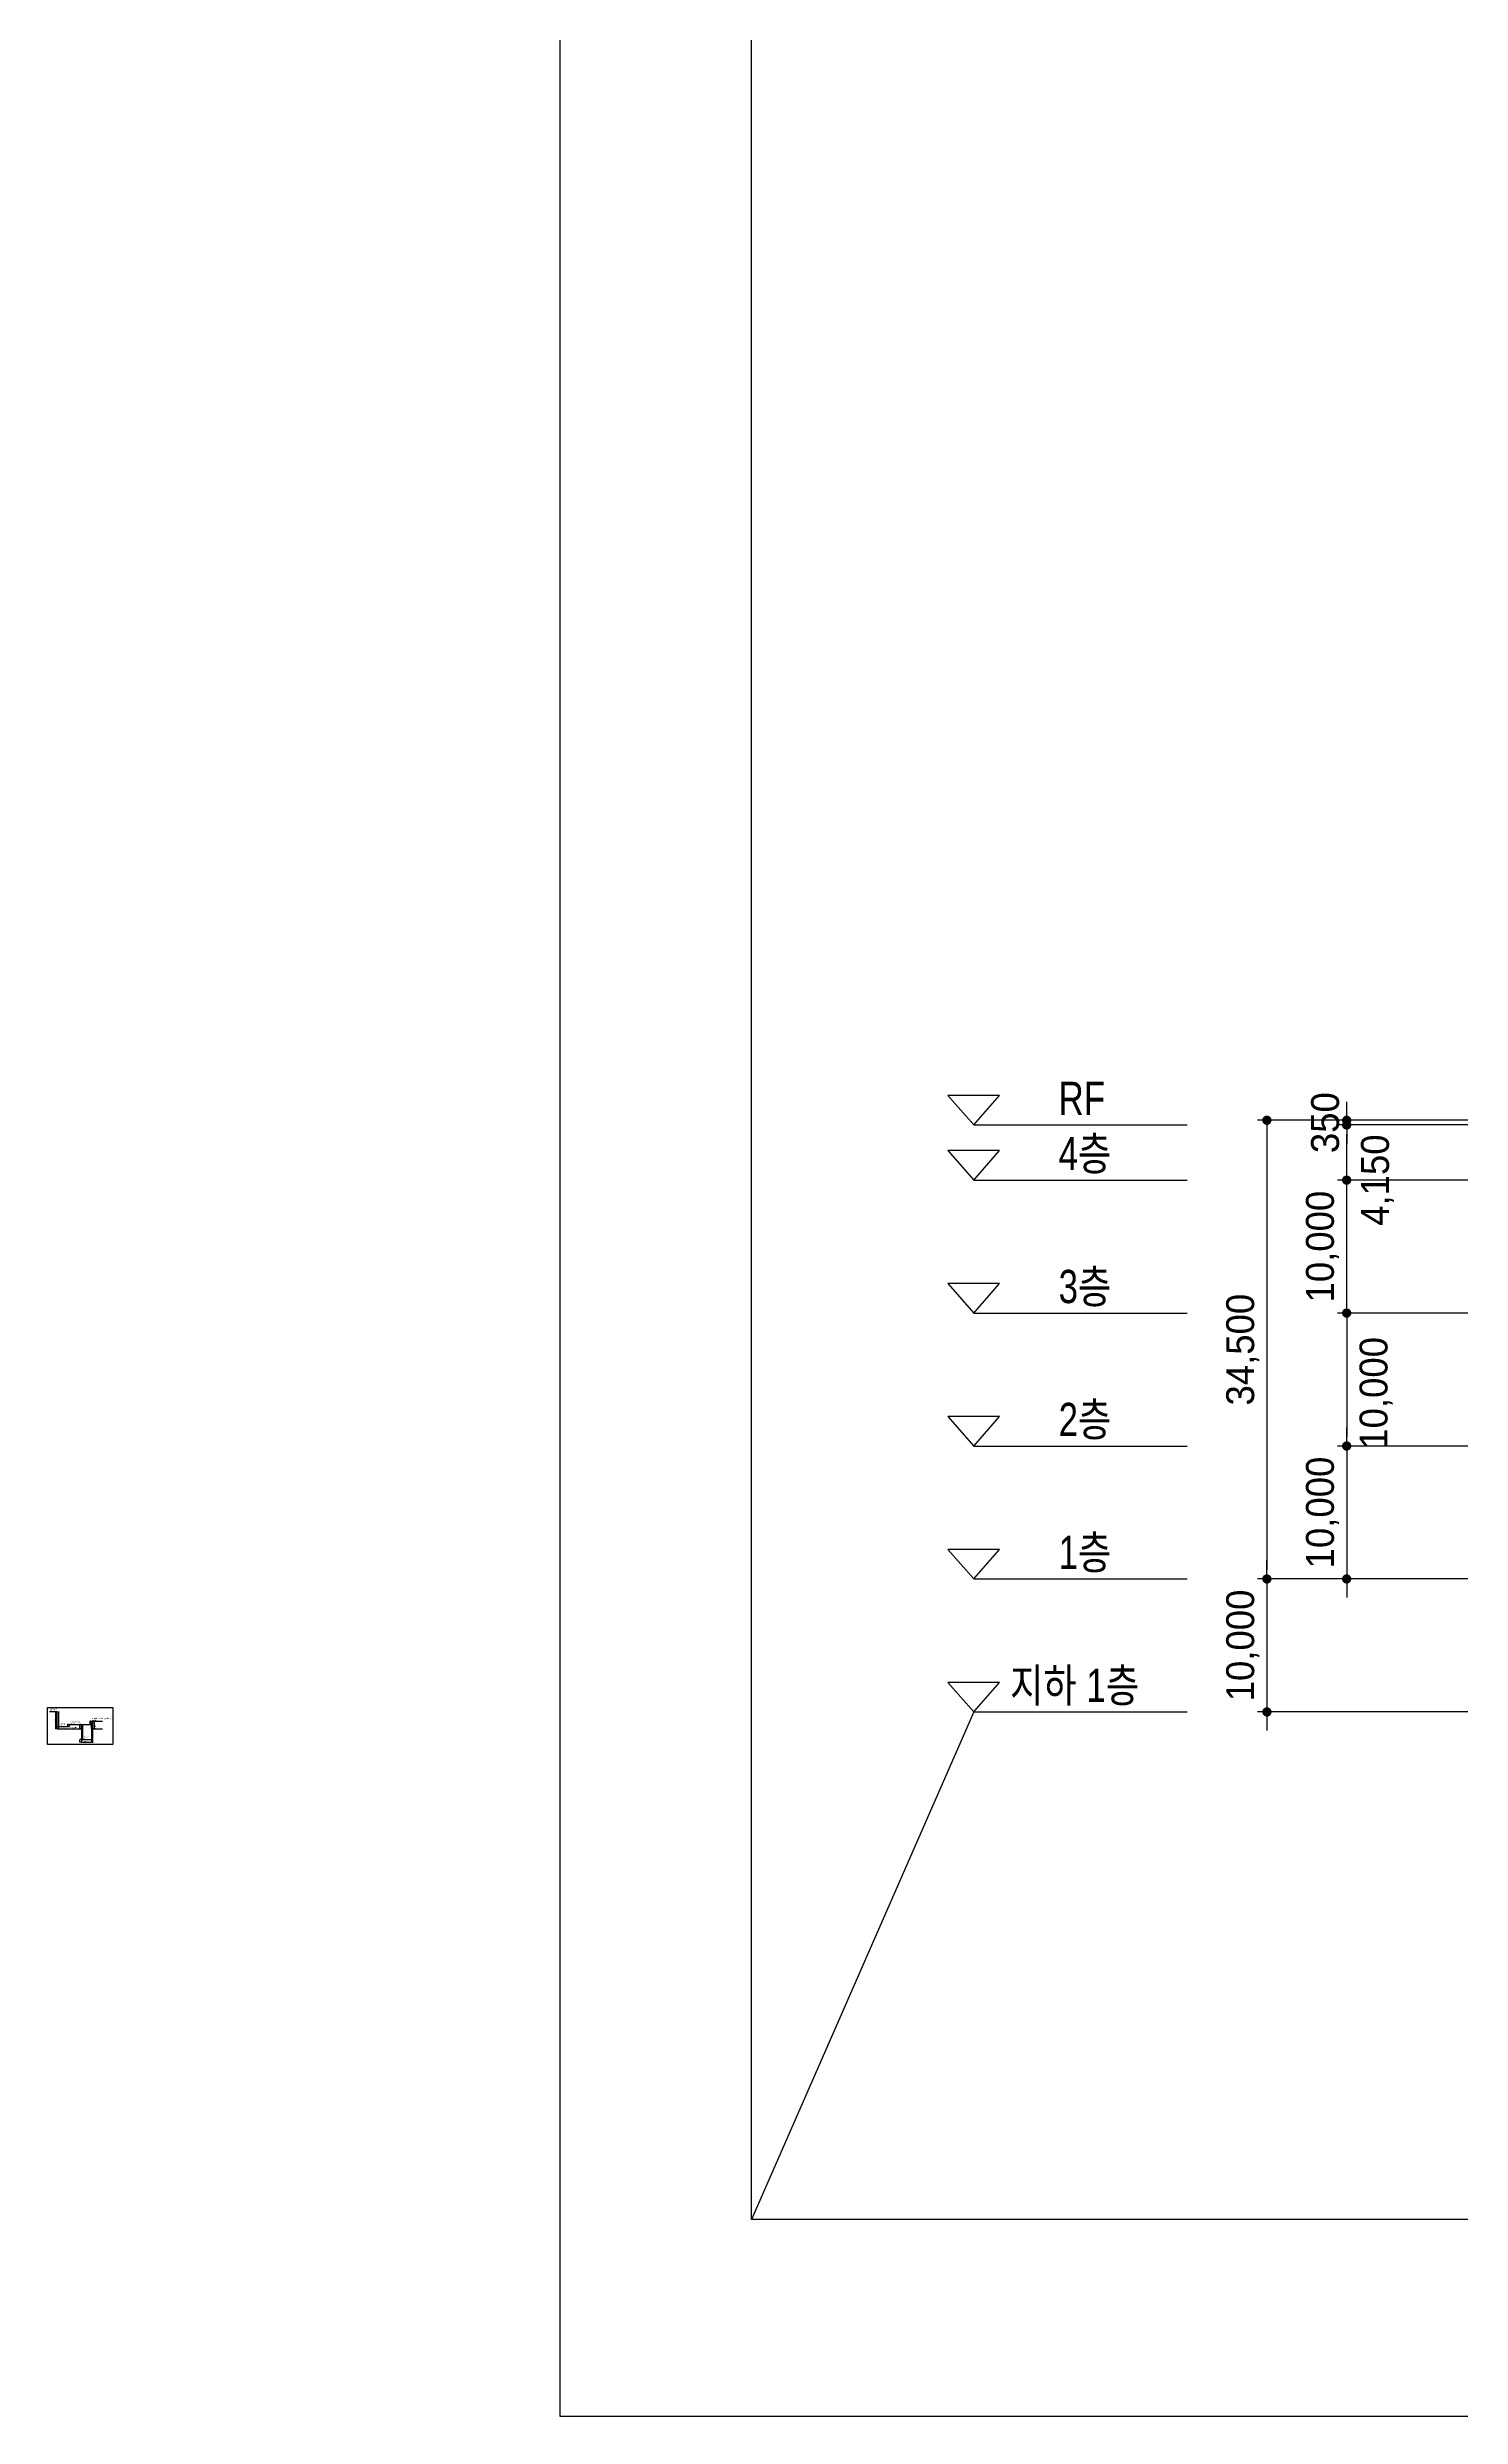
# Model space of a CAD drawing. Header units: millimetres. Extents: x 4754612 to 5801174, y 2368242 to 2777223.
# Drawn here: x 4754612 to 4860913, y 2368242 to 2546442 of the extents above; entities that cross this region are included whole.
import ezdxf
from ezdxf.enums import TextEntityAlignment as Align

# ---------------------------------------------------------------- set-up
doc = ezdxf.new("R2010")
doc.units = ezdxf.units.MM
doc.header["$LTSCALE"] = 1000
doc.layers.get('DEFPOINTS').update_dxf_attribs({"color": 151})
for name, color, linetype in [('DIM', 7, 'Continuous'), ('ELE7', 7, 'Continuous'), ('SYM', 7, 'Continuous'), ('TEX', 3, 'Continuous')]:
    doc.layers.add(name, color=color, linetype=linetype)
doc.layers.add('Guide-line', color=151, linetype='Continuous', plot=False)
doc.styles.add('AUDIT_D_190715091641-0', font='')
doc.styles.get("Standard").update_dxf_attribs({"font": 'arial.ttf'})
doc.styles.add('주석', font='')
doc.styles.get('AUDIT_D_190715091641-0').set_extended_font_data('Dotum')
doc.styles.get('주석').set_extended_font_data('Dotum')
doc.dimstyles.new('scale600', dxfattribs={"dimscale": 600, "dimtxt": 2, "dimasz": 1, "dimexe": 1, "dimexo": 2.5, "dimgap": 0.8, "dimtad": 1, "dimdec": 0, "dimzin": 0, "dimdsep": 46, "dimlunit": 6, "dimtxsty": 'AUDIT_D_190715091641-0', "dimblk": 'DOT', "dimcen": 0, "dimdle": 1, "dimclrd": 256, "dimclre": 256, "dimclrt": 3, "dimadec": 0, "dimazin": 0, "dimtfac": 1, "dimtdec": 0, "dimtix": 1, "dimtmove": 2, "dimatfit": 3, "dimldrblk": 'DOT', "dimfxl": 0, "dimtolj": 1, "dimtzin": 0, "dimarcsym": 0})

# ---------------------------------------------------------------- blocks, each defined once
blk = doc.blocks.new('xxxxxxxx')
at = {"layer": 'DEFPOINTS', "linetype": 'ByBlock'}
for points in [[(44842066, -10941107), (45346066, -10941107), (45346066, -11297507), (44842066, -11297507)], [(44856466, -10955083), (45292815, -10955083), (45292815, -11282683), (44856466, -11282683)]]:
    blk.add_lwpolyline(points, close=True, dxfattribs=at)
blk = doc.blocks.new('_Dot')
at = {"color": 0, "linetype": 'ByBlock', "lineweight": -2}
blk.add_line((-0.5, 0), (-1, 0), dxfattribs=at)
at = {"color": 0, "linetype": 'ByBlock', "const_width": 0.5}
blk.add_lwpolyline([(-0.25, 0, 1), (0.25, 0, 1)], format="xyb", close=True, dxfattribs=at)
blk = doc.blocks.new('*D155')
at = {"layer": 'DEFPOINTS', "color": 0, "transparency": 16777216}
for p in [(4863973, 2441243), (4852342, 2431243), (4863973, 2431243)]:
    blk.add_point(p, dxfattribs=at)
at = {"layer": 'DIM', "lineweight": -2, "transparency": 16777216}
for p, q in [((4852342, 2441943), (4852342, 2442643)), ((4862223, 2441243), (4851642, 2441243)), ((4852342, 2441243), (4852342, 2431243)), ((4862223, 2431243), (4851642, 2431243)), ((4852342, 2430543), (4852342, 2429843))]:
    blk.add_line(p, q, dxfattribs=at)
at = {"layer": 'DIM', "lineweight": -2, "transparency": 16777216, "xscale": 700, "yscale": 700, "zscale": 700}
for p, rotation in [((4852342, 2441243), 270), ((4852342, 2431243), 90)]:
    blk.add_blockref('_Dot', p, dxfattribs=dict(at, rotation=rotation))
at = {"layer": 'DIM', "color": 3, "transparency": 16777216, "insert": (4850528, 2436243), "char_height": 2100, "attachment_point": 5, "rotation": 90, "style": 'AUDIT_D_190715091641-0'}
blk.add_mtext('\\A1;10,000', dxfattribs=at)
blk = doc.blocks.new('*D156')
at = {"layer": 'DEFPOINTS', "color": 0, "transparency": 16777216}
for p in [(4863973, 2451243), (4852342, 2441243), (4863973, 2441243)]:
    blk.add_point(p, dxfattribs=at)
at = {"layer": 'DIM', "lineweight": -2, "transparency": 16777216}
for p, q in [((4862223, 2451243), (4851642, 2451243)), ((4852342, 2450543), (4852342, 2441943)), ((4862223, 2441243), (4851642, 2441243))]:
    blk.add_line(p, q, dxfattribs=at)
at = {"layer": 'DIM', "lineweight": -2, "transparency": 16777216, "xscale": 700, "yscale": 700, "zscale": 700}
for p, rotation in [((4852342, 2451243), 90), ((4852342, 2441243), 270)]:
    blk.add_blockref('_Dot', p, dxfattribs=dict(at, rotation=rotation))
at = {"layer": 'DIM', "color": 3, "transparency": 16777216, "insert": (4854558, 2445243), "char_height": 2100, "attachment_point": 5, "rotation": 90, "style": 'AUDIT_D_190715091641-0'}
blk.add_mtext('\\A1;10,000', dxfattribs=at)
blk = doc.blocks.new('*D157')
at = {"layer": 'DEFPOINTS', "color": 0, "transparency": 16777216}
for p in [(4853515, 2465743), (4846342, 2431243), (4853515, 2431243)]:
    blk.add_point(p, dxfattribs=at)
at = {"layer": 'DIM', "lineweight": -2, "transparency": 16777216}
for p, q in [((4851765, 2465743), (4845642, 2465743)), ((4846342, 2465043), (4846342, 2431943)), ((4851765, 2431243), (4845642, 2431243))]:
    blk.add_line(p, q, dxfattribs=at)
at = {"layer": 'DIM', "lineweight": -2, "transparency": 16777216, "xscale": 700, "yscale": 700, "zscale": 700}
for p, rotation in [((4846342, 2465743), 90), ((4846342, 2431243), 270)]:
    blk.add_blockref('_Dot', p, dxfattribs=dict(at, rotation=rotation))
at = {"layer": 'DIM', "color": 3, "transparency": 16777216, "insert": (4844528, 2448493), "char_height": 2100, "attachment_point": 5, "rotation": 90, "style": 'AUDIT_D_190715091641-0'}
blk.add_mtext('\\A1;34,500', dxfattribs=at)
blk = doc.blocks.new('*D158')
at = {"layer": 'DEFPOINTS', "color": 0, "transparency": 16777216}
for p in [(4852342, 2461243), (4863973, 2461243), (4863973, 2451243)]:
    blk.add_point(p, dxfattribs=at)
at = {"layer": 'DIM', "lineweight": -2, "transparency": 16777216}
for p, q in [((4862223, 2461243), (4851642, 2461243)), ((4852342, 2461943), (4852342, 2462643)), ((4852342, 2451243), (4852342, 2461243)), ((4862223, 2451243), (4851642, 2451243)), ((4852342, 2450543), (4852342, 2449843))]:
    blk.add_line(p, q, dxfattribs=at)
at = {"layer": 'DIM', "lineweight": -2, "transparency": 16777216, "xscale": 700, "yscale": 700, "zscale": 700}
for p, rotation in [((4852342, 2461243), 270), ((4852342, 2451243), 90)]:
    blk.add_blockref('_Dot', p, dxfattribs=dict(at, rotation=rotation))
at = {"layer": 'DIM', "color": 3, "transparency": 16777216, "insert": (4850528, 2456243), "char_height": 2100, "attachment_point": 5, "rotation": 90, "style": 'AUDIT_D_190715091641-0'}
blk.add_mtext('\\A1;10,000', dxfattribs=at)
blk = doc.blocks.new('*D159')
at = {"layer": 'DEFPOINTS', "color": 0, "transparency": 16777216}
for p in [(4853515, 2431243), (4846342, 2421243), (4863973, 2421243)]:
    blk.add_point(p, dxfattribs=at)
at = {"layer": 'DIM', "lineweight": -2, "transparency": 16777216}
for p, q in [((4846342, 2431943), (4846342, 2432643)), ((4851765, 2431243), (4845642, 2431243)), ((4846342, 2431243), (4846342, 2421243)), ((4862223, 2421243), (4845642, 2421243)), ((4846342, 2420543), (4846342, 2419843))]:
    blk.add_line(p, q, dxfattribs=at)
at = {"layer": 'DIM', "lineweight": -2, "transparency": 16777216, "xscale": 700, "yscale": 700, "zscale": 700}
for p, rotation in [((4846342, 2431243), 270), ((4846342, 2421243), 90)]:
    blk.add_blockref('_Dot', p, dxfattribs=dict(at, rotation=rotation))
at = {"layer": 'DIM', "color": 3, "transparency": 16777216, "insert": (4844528, 2426243), "char_height": 2100, "attachment_point": 5, "rotation": 90, "style": 'AUDIT_D_190715091641-0'}
blk.add_mtext('\\A1;10,000', dxfattribs=at)
blk = doc.blocks.new('*D160')
at = {"layer": 'DEFPOINTS', "color": 0, "transparency": 16777216}
for p in [(4852342, 2465393), (4863973, 2465393), (4863973, 2461243)]:
    blk.add_point(p, dxfattribs=at)
at = {"layer": 'DIM', "lineweight": -2, "transparency": 16777216}
for p, q in [((4862223, 2465393), (4851642, 2465393)), ((4852342, 2461943), (4852342, 2464693)), ((4862223, 2461243), (4851642, 2461243))]:
    blk.add_line(p, q, dxfattribs=at)
at = {"layer": 'DIM', "lineweight": -2, "transparency": 16777216, "xscale": 700, "yscale": 700, "zscale": 700}
for p, rotation in [((4852342, 2465393), 90), ((4852342, 2461243), 270)]:
    blk.add_blockref('_Dot', p, dxfattribs=dict(at, rotation=rotation))
at = {"layer": 'DIM', "color": 3, "transparency": 16777216, "insert": (4854667, 2461243), "char_height": 2100, "attachment_point": 5, "rotation": 90, "style": 'AUDIT_D_190715091641-0'}
blk.add_mtext('\\A1;4,150', dxfattribs=at)
blk = doc.blocks.new('*D161')
at = {"layer": 'DEFPOINTS', "color": 0, "transparency": 16777216}
for p in [(4852342, 2465743), (4863973, 2465743), (4863973, 2465393)]:
    blk.add_point(p, dxfattribs=at)
at = {"layer": 'DIM', "lineweight": -2, "transparency": 16777216}
for p, q in [((4852342, 2466443), (4852342, 2467143)), ((4862223, 2465743), (4851642, 2465743)), ((4862223, 2465393), (4851642, 2465393)), ((4852342, 2465393), (4852342, 2465743)), ((4852342, 2464693), (4852342, 2463993))]:
    blk.add_line(p, q, dxfattribs=at)
at = {"layer": 'DIM', "lineweight": -2, "transparency": 16777216, "xscale": 700, "yscale": 700, "zscale": 700}
for p, rotation in [((4852342, 2465743), 270), ((4852342, 2465393), 90)]:
    blk.add_blockref('_Dot', p, dxfattribs=dict(at, rotation=rotation))
at = {"layer": 'DIM', "color": 3, "transparency": 16777216, "insert": (4850731, 2465568), "char_height": 2100, "attachment_point": 5, "rotation": 90, "style": 'AUDIT_D_190715091641-0'}
blk.add_mtext('\\A1;350', dxfattribs=at)
blk = doc.blocks.new('*D214')
at = {"layer": 'DEFPOINTS', "color": 0, "transparency": 16777216}
for p in [(4757168, 2420293), (4757276, 2420293), (4757168, 2419163)]:
    blk.add_point(p, dxfattribs=at)
at = {"layer": 'DIM', "lineweight": -2, "transparency": 16777216}
for p, q in [((4757218, 2420293), (4757296, 2420293)), ((4757276, 2419183), (4757276, 2420273)), ((4757218, 2419163), (4757296, 2419163))]:
    blk.add_line(p, q, dxfattribs=at)
at = {"layer": 'DIM', "lineweight": -2, "transparency": 16777216, "xscale": 20, "yscale": 20, "zscale": 20}
for p, rotation in [((4757276, 2420293), 90), ((4757276, 2419163), 270)]:
    blk.add_blockref('_Dot', p, dxfattribs=dict(at, rotation=rotation))
at = {"layer": 'DIM', "color": 3, "transparency": 16777216, "insert": (4757224, 2419728), "char_height": 60, "attachment_point": 5, "rotation": 90, "style": 'AUDIT_D_190715091641-0'}
blk.add_mtext('\\A1;1,130', dxfattribs=at)
blk = doc.blocks.new('*D215')
at = {"layer": 'DEFPOINTS', "color": 0, "transparency": 16777216}
for p in [(4757926, 2419963), (4758034, 2419963), (4757926, 2418963)]:
    blk.add_point(p, dxfattribs=at)
at = {"layer": 'DIM', "lineweight": -2, "transparency": 16777216}
for p, q in [((4757976, 2419963), (4758054, 2419963)), ((4757976, 2418963), (4758054, 2418963)), ((4758034, 2418983), (4758034, 2419943))]:
    blk.add_line(p, q, dxfattribs=at)
at = {"layer": 'DIM', "lineweight": -2, "transparency": 16777216, "xscale": 20, "yscale": 20, "zscale": 20}
for p, rotation in [((4758034, 2419963), 90), ((4758034, 2418963), 270)]:
    blk.add_blockref('_Dot', p, dxfattribs=dict(at, rotation=rotation))
at = {"layer": 'DIM', "color": 3, "transparency": 16777216, "insert": (4757982, 2419463), "char_height": 60, "attachment_point": 5, "rotation": 90, "style": 'AUDIT_D_190715091641-0'}
blk.add_mtext('\\A1;1,000', dxfattribs=at)
blk = doc.blocks.new('*D216')
at = {"layer": 'DEFPOINTS', "color": 0, "transparency": 16777216}
for p in [(4757818, 2420543), (4757926, 2420543), (4757926, 2420293)]:
    blk.add_point(p, dxfattribs=at)
at = {"layer": 'DIM', "lineweight": -2, "transparency": 16777216}
for p, q in [((4757876, 2420543), (4757798, 2420543)), ((4757876, 2420293), (4757798, 2420293)), ((4757818, 2420313), (4757818, 2420523))]:
    blk.add_line(p, q, dxfattribs=at)
at = {"layer": 'DIM', "lineweight": -2, "transparency": 16777216, "xscale": 20, "yscale": 20, "zscale": 20}
for p, rotation in [((4757818, 2420543), 90), ((4757818, 2420293), 270)]:
    blk.add_blockref('_Dot', p, dxfattribs=dict(at, rotation=rotation))
at = {"layer": 'DIM', "color": 3, "transparency": 16777216, "insert": (4757772, 2420418), "char_height": 60, "attachment_point": 5, "rotation": 90, "style": 'AUDIT_D_190715091641-0'}
blk.add_mtext('\\A1;250', dxfattribs=at)
blk = doc.blocks.new('*D217')
at = {"layer": 'DEFPOINTS', "color": 0, "transparency": 16777216}
for p in [(4758038, 2420543), (4758146, 2420543), (4758146, 2419963)]:
    blk.add_point(p, dxfattribs=at)
at = {"layer": 'DIM', "lineweight": -2, "transparency": 16777216}
for p, q in [((4758096, 2420543), (4758018, 2420543)), ((4758096, 2419963), (4758018, 2419963)), ((4758038, 2419983), (4758038, 2420523))]:
    blk.add_line(p, q, dxfattribs=at)
at = {"layer": 'DIM', "lineweight": -2, "transparency": 16777216, "xscale": 20, "yscale": 20, "zscale": 20}
for p, rotation in [((4758038, 2420543), 90), ((4758038, 2419963), 270)]:
    blk.add_blockref('_Dot', p, dxfattribs=dict(at, rotation=rotation))
at = {"layer": 'DIM', "color": 3, "transparency": 16777216, "insert": (4757992, 2420253), "char_height": 60, "attachment_point": 5, "rotation": 90, "style": 'AUDIT_D_190715091641-0'}
blk.add_mtext('\\A1;580', dxfattribs=at)
blk = doc.blocks.new('*D218')
at = {"layer": 'DEFPOINTS', "color": 0, "transparency": 16777216}
for p in [(4757061, 2420293), (4757168, 2420293), (4757168, 2419963)]:
    blk.add_point(p, dxfattribs=at)
at = {"layer": 'DIM', "lineweight": -2, "transparency": 16777216}
for p, q in [((4757118, 2420293), (4757041, 2420293)), ((4757118, 2419963), (4757041, 2419963)), ((4757061, 2419983), (4757061, 2420273))]:
    blk.add_line(p, q, dxfattribs=at)
at = {"layer": 'DIM', "lineweight": -2, "transparency": 16777216, "xscale": 20, "yscale": 20, "zscale": 20}
for p, rotation in [((4757061, 2420293), 90), ((4757061, 2419963), 270)]:
    blk.add_blockref('_Dot', p, dxfattribs=dict(at, rotation=rotation))
at = {"layer": 'DIM', "color": 3, "transparency": 16777216, "insert": (4757015, 2420128), "char_height": 60, "attachment_point": 5, "rotation": 90, "style": 'AUDIT_D_190715091641-0'}
blk.add_mtext('\\A1;330', dxfattribs=at)
blk = doc.blocks.new('*D219')
at = {"layer": 'DEFPOINTS', "color": 0, "transparency": 16777216}
for p in [(4757061, 2419163), (4757168, 2419163), (4757168, 2418963)]:
    blk.add_point(p, dxfattribs=at)
at = {"layer": 'DIM', "lineweight": -2, "transparency": 16777216}
for p, q in [((4757118, 2419163), (4757041, 2419163)), ((4757118, 2418963), (4757041, 2418963)), ((4757061, 2418983), (4757061, 2419143))]:
    blk.add_line(p, q, dxfattribs=at)
at = {"layer": 'DIM', "lineweight": -2, "transparency": 16777216, "xscale": 20, "yscale": 20, "zscale": 20}
for p, rotation in [((4757061, 2419163), 90), ((4757061, 2418963), 270)]:
    blk.add_blockref('_Dot', p, dxfattribs=dict(at, rotation=rotation))
at = {"layer": 'DIM', "color": 3, "transparency": 16777216, "insert": (4757015, 2419063), "char_height": 60, "attachment_point": 5, "rotation": 90, "style": 'AUDIT_D_190715091641-0'}
blk.add_mtext('\\A1;200', dxfattribs=at)
blk = doc.blocks.new('*D220')
at = {"layer": 'DEFPOINTS', "color": 0, "transparency": 16777216}
for p in [(4756151, 2420293), (4756258, 2420293), (4756258, 2420143)]:
    blk.add_point(p, dxfattribs=at)
at = {"layer": 'DIM', "lineweight": -2, "transparency": 16777216}
for p, q in [((4756208, 2420293), (4756131, 2420293)), ((4756208, 2420143), (4756131, 2420143)), ((4756151, 2420313), (4756151, 2420333)), ((4756151, 2420143), (4756151, 2420293)), ((4756151, 2420123), (4756151, 2420103))]:
    blk.add_line(p, q, dxfattribs=at)
at = {"layer": 'DIM', "lineweight": -2, "transparency": 16777216, "xscale": 20, "yscale": 20, "zscale": 20}
for p, rotation in [((4756151, 2420293), 270), ((4756151, 2420143), 90)]:
    blk.add_blockref('_Dot', p, dxfattribs=dict(at, rotation=rotation))
at = {"layer": 'DIM', "color": 3, "transparency": 16777216, "insert": (4756105, 2420218), "char_height": 60, "attachment_point": 5, "rotation": 90, "style": 'AUDIT_D_190715091641-0'}
blk.add_mtext('\\A1;150', dxfattribs=at)
blk = doc.blocks.new('*D221')
at = {"layer": 'DEFPOINTS', "color": 0, "transparency": 16777216}
for p in [(4755358, 2421243), (4755358, 2420143), (4755466, 2421243)]:
    blk.add_point(p, dxfattribs=at)
at = {"layer": 'DIM', "lineweight": -2, "transparency": 16777216}
for p, q in [((4755408, 2421243), (4755486, 2421243)), ((4755408, 2420143), (4755486, 2420143)), ((4755466, 2420163), (4755466, 2421223))]:
    blk.add_line(p, q, dxfattribs=at)
at = {"layer": 'DIM', "lineweight": -2, "transparency": 16777216, "xscale": 20, "yscale": 20, "zscale": 20}
for p, rotation in [((4755466, 2421243), 90), ((4755466, 2420143), 270)]:
    blk.add_blockref('_Dot', p, dxfattribs=dict(at, rotation=rotation))
at = {"layer": 'DIM', "color": 3, "transparency": 16777216, "insert": (4755414, 2420693), "char_height": 60, "attachment_point": 5, "rotation": 90, "style": 'AUDIT_D_190715091641-0'}
blk.add_mtext('\\A1;1,100', dxfattribs=at)
blk = doc.blocks.new('*D222')
at = {"layer": 'DEFPOINTS', "color": 0, "transparency": 16777216}
for p in [(4755358, 2420143), (4755358, 2419963), (4755466, 2420143)]:
    blk.add_point(p, dxfattribs=at)
at = {"layer": 'DIM', "lineweight": -2, "transparency": 16777216}
for p, q in [((4755408, 2420143), (4755486, 2420143)), ((4755408, 2419963), (4755486, 2419963)), ((4755466, 2419983), (4755466, 2420123))]:
    blk.add_line(p, q, dxfattribs=at)
at = {"layer": 'DIM', "lineweight": -2, "transparency": 16777216, "xscale": 20, "yscale": 20, "zscale": 20}
for p, rotation in [((4755466, 2420143), 90), ((4755466, 2419963), 270)]:
    blk.add_blockref('_Dot', p, dxfattribs=dict(at, rotation=rotation))
at = {"layer": 'DIM', "color": 3, "transparency": 16777216, "insert": (4755420, 2420053), "char_height": 60, "attachment_point": 5, "rotation": 90, "style": 'AUDIT_D_190715091641-0'}
blk.add_mtext('\\A1;180', dxfattribs=at)
blk = doc.blocks.new('*D223')
at = {"layer": 'DEFPOINTS', "color": 0, "transparency": 16777216}
for p in [(4755251, 2421243), (4755358, 2421243), (4755358, 2419963)]:
    blk.add_point(p, dxfattribs=at)
at = {"layer": 'DIM', "lineweight": -2, "transparency": 16777216}
for p, q in [((4755308, 2421243), (4755231, 2421243)), ((4755308, 2419963), (4755231, 2419963)), ((4755251, 2419983), (4755251, 2421223))]:
    blk.add_line(p, q, dxfattribs=at)
at = {"layer": 'DIM', "lineweight": -2, "transparency": 16777216, "xscale": 20, "yscale": 20, "zscale": 20}
for p, rotation in [((4755251, 2421243), 90), ((4755251, 2419963), 270)]:
    blk.add_blockref('_Dot', p, dxfattribs=dict(at, rotation=rotation))
at = {"layer": 'DIM', "color": 3, "transparency": 16777216, "insert": (4755199, 2420603), "char_height": 60, "attachment_point": 5, "rotation": 90, "style": 'AUDIT_D_190715091641-0'}
blk.add_mtext('\\A1;1,280', dxfattribs=at)
blk = doc.blocks.new('*D224')
at = {"layer": 'DEFPOINTS', "color": 0, "transparency": 16777216}
for p in [(4758164, 2420543), (4758271, 2420543), (4758271, 2420143)]:
    blk.add_point(p, dxfattribs=at)
at = {"layer": 'DIM', "lineweight": -2, "transparency": 16777216}
for p, q in [((4758221, 2420543), (4758144, 2420543)), ((4758221, 2420143), (4758144, 2420143)), ((4758164, 2420163), (4758164, 2420523))]:
    blk.add_line(p, q, dxfattribs=at)
at = {"layer": 'DIM', "lineweight": -2, "transparency": 16777216, "xscale": 20, "yscale": 20, "zscale": 20}
for p, rotation in [((4758164, 2420543), 90), ((4758164, 2420143), 270)]:
    blk.add_blockref('_Dot', p, dxfattribs=dict(at, rotation=rotation))
at = {"layer": 'DIM', "color": 3, "transparency": 16777216, "insert": (4758118, 2420343), "char_height": 60, "attachment_point": 5, "rotation": 90, "style": 'AUDIT_D_190715091641-0'}
blk.add_mtext('\\A1;400', dxfattribs=at)
blk = doc.blocks.new('*D225')
at = {"layer": 'DEFPOINTS', "color": 0, "transparency": 16777216}
for p in [(4758164, 2420143), (4758271, 2420143), (4758271, 2419963)]:
    blk.add_point(p, dxfattribs=at)
at = {"layer": 'DIM', "lineweight": -2, "transparency": 16777216}
for p, q in [((4758221, 2420143), (4758144, 2420143)), ((4758221, 2419963), (4758144, 2419963)), ((4758164, 2419983), (4758164, 2420123))]:
    blk.add_line(p, q, dxfattribs=at)
at = {"layer": 'DIM', "lineweight": -2, "transparency": 16777216, "xscale": 20, "yscale": 20, "zscale": 20}
for p, rotation in [((4758164, 2420143), 90), ((4758164, 2419963), 270)]:
    blk.add_blockref('_Dot', p, dxfattribs=dict(at, rotation=rotation))
at = {"layer": 'DIM', "color": 3, "transparency": 16777216, "insert": (4758118, 2420053), "char_height": 60, "attachment_point": 5, "rotation": 90, "style": 'AUDIT_D_190715091641-0'}
blk.add_mtext('\\A1;180', dxfattribs=at)

msp = doc.modelspace()

# ---------------------------------------------------------------- linework, layer by layer
at = {"layer": 'DEFPOINTS'}
msp.add_line((4824288.55, 2421243.44), (4807574.011, 2383065.391), dxfattribs=at)
at = {"layer": 'ELE7', "color": 2}
for p, q in [((4755358.158, 2421243.44), (4754778.412, 2421243.44)), ((4755358.158, 2419963.44), (4755358.158, 2421243.44)), ((4755358.158, 2419963.44), (4757168.264, 2419963.44)), ((4757168.264, 2419963.44), (4757168.264, 2418963.44)), ((4757926.088, 2419963.44), (4758757.093, 2419963.44)), ((4757926.088, 2419963.44), (4757926.088, 2418963.44)), ((4757168.264, 2418963.44), (4757926.088, 2418963.44))]:
    msp.add_line(p, q, dxfattribs=at)
at = {"layer": 'ELE7', "color": 6}
for p, q in [((4755358.158, 2420143.44), (4756258.333, 2420143.44)), ((4756258.333, 2420293.44), (4757168.264, 2420293.44)), ((4756258.333, 2420293.44), (4756258.333, 2420143.44)), ((4757168.264, 2419963.44), (4757168.264, 2420293.44)), ((4757926.088, 2420543.44), (4758757.093, 2420543.44)), ((4757926.088, 2419963.44), (4757926.088, 2420543.44)), ((4757168.264, 2419163.44), (4757926.088, 2419163.44))]:
    msp.add_line(p, q, dxfattribs=at)
at = {"layer": 'ELE7', "color": 5}
msp.add_line((4757168.264, 2420293.44), (4757926.088, 2420293.44), dxfattribs=at)
at = {"layer": 'ELE7', "color": 6}
msp.add_lwpolyline([(4754611.893, 2421570.327), (4759536.7, 2421570.327), (4759536.7, 2418797.23), (4754611.893, 2418797.23)], close=True, dxfattribs=at)
at = {"layer": 'SYM'}
for points in [[(4824288.55, 2465393.44), (4826236.068, 2467615.102), (4822341.031, 2467615.102), (4824288.55, 2465393.44), (4840342.001, 2465393.44)], [(4824288.55, 2461243.44), (4826236.068, 2463465.102), (4822341.031, 2463465.102), (4824288.55, 2461243.44), (4840342.001, 2461243.44)], [(4824288.55, 2451243.44), (4826236.068, 2453465.102), (4822341.031, 2453465.102), (4824288.55, 2451243.44), (4840342.001, 2451243.44)], [(4824288.55, 2441243.44), (4826236.068, 2443465.102), (4822341.031, 2443465.102), (4824288.55, 2441243.44), (4840342.001, 2441243.44)], [(4824288.55, 2431243.44), (4826236.068, 2433465.102), (4822341.031, 2433465.102), (4824288.55, 2431243.44), (4840342.001, 2431243.44)], [(4824288.55, 2421243.44), (4826236.068, 2423465.102), (4822341.031, 2423465.102), (4824288.55, 2421243.44), (4840342.001, 2421243.44)]]:
    msp.add_lwpolyline(points, dxfattribs=at)

# ---------------------------------------------------------------- block references
at = {"layer": 'Guide-line'}
msp.add_blockref('xxxxxxxx', (-40048892.161, 13665748.774), dxfattribs=at)

# ---------------------------------------------------------------- texts
at = {"layer": 'ELE7', "color": 2}
for s, p in [('상온창고', (4754823.295, 2421375.002)), ('96.10', (4754823.295, 2421243.44)), ('하역장', (4755573.786, 2420275.002)), ('95.00', (4755573.786, 2420143.44)), ('94.82', (4755573.786, 2419963.44)), ('무근콘크리트', (4756034.621, 2420000.576)), ('95.15', (4756339.195, 2420293.44)), ('전기실, 복도', (4756339.195, 2420442.873)), ('95.40', (4757966.925, 2420543.44)), ('방재실, 전산실 OA설치구간', (4757966.925, 2420686.789)), ('94.02', (4757359.657, 2419163.44)), ('93.82', (4757359.657, 2418963.44)), ('기계실', (4757359.657, 2419295.002))]:
    msp.add_text(s, height=100, dxfattribs=at).set_placement(p)
at = {"layer": 'TEX', "color": 3, "style": '주석', "width": 0.8}
for s, p in [('RF', (4830676.803, 2467392.486)), ('4층', (4830676.803, 2463242.486)), ('3층', (4830676.803, 2453242.486)), ('2층', (4830676.803, 2443242.486)), ('1층', (4830676.803, 2433242.486)), ('지하 1층', (4827018.747, 2423242.486))]:
    msp.add_text(s, height=2500, dxfattribs=at).set_placement(p, align=Align.MIDDLE_LEFT)

# ---------------------------------------------------------------- dimensions: what is measured, and where the dimension line sits
at = {"layer": 'DIM'}
for base, p1, p2, angle, override, picture, middle in [((4852342.001, 2465743.44), (4863973.343, 2465393.44), (4863973.343, 2465743.44), 90, {"dimscale": 700, "dimtxt": 3}, '*D161', (4850730.576, 2465568.44)), ((4846342.001, 2431243.44), (4853514.501, 2465743.44), (4853514.501, 2431243.44), 270, {"dimscale": 700, "dimtxt": 3}, '*D157', (4844528.269, 2448493.44)), ((4852342.001, 2461243.44), (4863973.343, 2451243.44), (4863973.343, 2461243.44), 90, {"dimscale": 700, "dimtxt": 3}, '*D158', (4850528.269, 2456243.44)), ((4852342.001, 2431243.44), (4863973.343, 2441243.44), (4863973.343, 2431243.44), 270, {"dimscale": 700, "dimtxt": 3}, '*D155', (4850528.269, 2436243.44)), ((4846342.001, 2421243.44), (4853514.501, 2431243.44), (4863973.343, 2421243.44), 270, {"dimscale": 700, "dimtxt": 3}, '*D159', (4844528.269, 2426243.44)), ((4755250.514, 2421243.44), (4755358.158, 2419963.44), (4755358.158, 2421243.44), 90, {"dimscale": 20, "dimtxt": 3}, '*D223', (4755198.694, 2420603.44)), ((4755465.802, 2421243.44), (4755358.158, 2420143.44), (4755358.158, 2421243.44), 90, {"dimscale": 20, "dimtxt": 3}, '*D221', (4755413.981, 2420693.44)), ((4755465.802, 2420143.44), (4755358.158, 2419963.44), (4755358.158, 2420143.44), 90, {"dimscale": 20, "dimtxt": 3}, '*D222', (4755419.761, 2420053.44)), ((4756150.69, 2420293.44), (4756258.333, 2420143.44), (4756258.333, 2420293.44), 90, {"dimscale": 20, "dimtxt": 3}, '*D220', (4756104.649, 2420218.44)), ((4757060.62, 2420293.44), (4757168.264, 2419963.44), (4757168.264, 2420293.44), 90, {"dimscale": 20, "dimtxt": 3}, '*D218', (4757014.58, 2420128.44)), ((4757275.907, 2420293.44), (4757168.264, 2419163.44), (4757168.264, 2420293.44), 90, {"dimscale": 20, "dimtxt": 3}, '*D214', (4757224.087, 2419728.44)), ((4757818.444, 2420543.44), (4757926.088, 2420293.44), (4757926.088, 2420543.44), 90, {"dimscale": 20, "dimtxt": 3}, '*D216', (4757772.403, 2420418.44)), ((4758033.731, 2419963.44), (4757926.088, 2418963.44), (4757926.088, 2419963.44), 90, {"dimscale": 20, "dimtxt": 3}, '*D215', (4757981.91, 2419463.44)), ((4758037.876, 2420543.44), (4758145.52, 2419963.44), (4758145.52, 2420543.44), 90, {"dimscale": 20, "dimtxt": 3}, '*D217', (4757991.835, 2420253.44)), ((4758163.578, 2420543.44), (4758271.222, 2420143.44), (4758271.222, 2420543.44), 90, {"dimscale": 20, "dimtxt": 3}, '*D224', (4758117.537, 2420343.44)), ((4758163.578, 2420143.44), (4758271.222, 2419963.44), (4758271.222, 2420143.44), 90, {"dimscale": 20, "dimtxt": 3}, '*D225', (4758117.537, 2420053.44)), ((4757060.62, 2419163.44), (4757168.264, 2418963.44), (4757168.264, 2419163.44), 90, {"dimscale": 20, "dimtxt": 3}, '*D219', (4757014.58, 2419063.44))]:
    dim = msp.add_linear_dim(base=base, p1=p1, p2=p2, angle=angle, dimstyle='scale600', override=override, dxfattribs=at)
    dim.commit()
    dim.dimension.update_dxf_attribs({"geometry": picture, "text_midpoint": middle})
for base, p1, p2, angle, picture, middle in [((4852342.001, 2465393.44), (4863973.343, 2461243.44), (4863973.343, 2465393.44), 90, '*D160', (4854667.147, 2461243.44)), ((4852342.001, 2441243.44), (4863973.343, 2451243.44), (4863973.343, 2441243.44), 270, '*D156', (4854557.983, 2445243.44))]:
    dim = msp.add_linear_dim(base=base, p1=p1, p2=p2, angle=angle, dimstyle='scale600', override={"dimscale": 700, "dimtxt": 3}, dxfattribs=at)
    dim.commit()
    dim.dimension.update_dxf_attribs({"geometry": picture, "text_midpoint": middle, "dimtype": 160})

doc.saveas('drawing.dxf')
